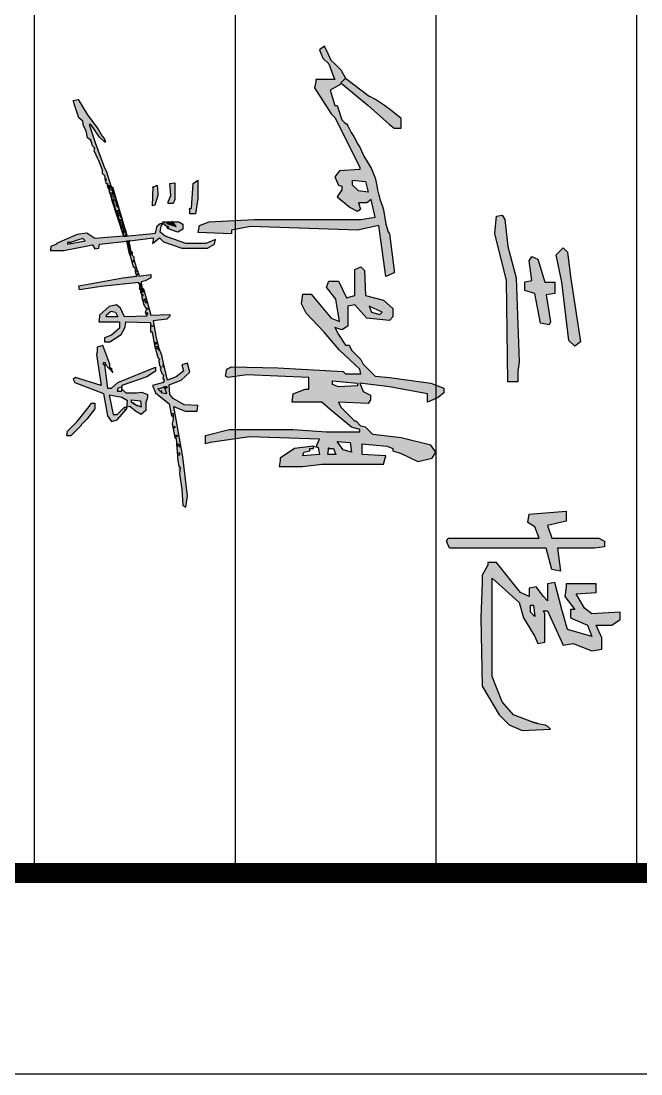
# Model space of a CAD drawing. Extents: x -1041549 to 749950, y -354245 to 17554.
# Drawn here: x -752376 to -750833, y -242944 to -240323 of the extents above; entities that cross this region are included whole.
import ezdxf

# ---------------------------------------------------------------- set-up
doc = ezdxf.new("R2010")
doc.units = 0
doc.header["$LTSCALE"] = 1000
doc.header["$MEASUREMENT"] = 0
for name, color, linetype in [('14', 1, 'Continuous'), ('_0', 7, 'Continuous'), ('PUB_TITLE', 4, 'Continuous'), ('RAS2DXF', 7, 'Continuous'), ('图签-Xi$0$RAS2DXF', 7, 'Continuous')]:
    doc.layers.add(name, color=color, linetype=linetype)

# ---------------------------------------------------------------- blocks, each defined once
blk = doc.blocks.new('qs23x')
at = {"linetype": 'Continuous'}
h = blk.add_hatch(color=4, dxfattribs=at)
h.dxf.hatch_style = 1
h.paths.add_polyline_path([(1064181.23, -133966.05), (1064181.23, -133969.05), (1064187.23, -133969.05), (1064192.23, -133957.05), (1064200.23, -133954.05), (1064195.23, -133971.05), (1064181.23, -133975.05), (1064162.23, -133980.05), (1064163.23, -133985.05), (1064175.23, -133985.05), (1064172.23, -133988.05), (1064165.23, -133993.05), (1064166.23, -133998.05), (1064172.23, -133998.05), (1064169.23, -134004.05), (1064148.23, -134021.05), (1064148.23, -134027.05), (1064150.23, -134027.05), (1064157.23, -134031.05), (1064162.23, -134031.05), (1064187.23, -134032.05), (1064235.23, -134031.05), (1064255.23, -134019.05), (1064262.23, -134012.05), (1064266.23, -134003.05), (1064265.23, -133983.05), (1064263.23, -133985.05), (1064262.23, -133987.05), (1064261.23, -133992.05), (1064260.23, -133996.05), (1064255.23, -134009.05), (1064246.23, -134017.05), (1064228.23, -134024.05), (1064159.23, -134024.05), (1064176.23, -134005.05), (1064187.23, -134002.05), (1064200.23, -133994.05), (1064205.23, -133992.05), (1064204.23, -133987.05), (1064184.23, -133987.05), (1064182.23, -133988.05), (1064182.23, -133985.05), (1064206.23, -133974.05), (1064205.23, -133967.05), (1064210.23, -133954.05), (1064209.23, -133947.05), (1064201.23, -133947.05), (1064192.23, -133951.05), (1064192.23, -133940.05), (1064188.23, -133934.05), (1064183.23, -133934.05), (1064184.23, -133954.05), (1064180.23, -133959.05), (1064170.23, -133965.05), (1064169.23, -133951.05), (1064163.23, -133951.05), (1064163.23, -133972.05), (1064165.23, -133972.05), (1064172.23, -133973.05)])
h.paths.add_polyline_path([(1064178.23, -133995.05), (1064186.23, -133994.05), (1064183.23, -133997.05), (1064178.23, -133997.05)], flags=16)
h = blk.add_hatch(color=4, dxfattribs=at)
h.dxf.hatch_style = 1
h.paths.add_polyline_path([(1064138.23, -133986.05), (1064153.23, -133982.05), (1064154.23, -133976.05), (1064138.23, -133978.05), (1064138.23, -133952.05), (1064137.23, -133945.05), (1064133.23, -133945.05), (1064131.23, -133949.05), (1064131.23, -133982.05), (1064122.23, -133985.05), (1064119.23, -133972.05), (1064112.23, -133972.05), (1064114.23, -133998.05), (1064120.23, -133999.05), (1064123.23, -133994.05), (1064131.23, -133991.05), (1064131.23, -134055.05), (1064133.23, -134056.05), (1064138.23, -134054.05), (1064138.23, -134049.05)])
h = blk.add_hatch(color=4, dxfattribs=at)
h.dxf.hatch_style = 1
h.paths.add_polyline_path([(1063947.23, -133969.05), (1063930.23, -133971.05), (1063927.23, -133974.05), (1063932.23, -133979.05), (1063951.23, -133975.05), (1063992.23, -133970.05), (1063996.23, -133966.05), (1063993.23, -133962.05)])
h = blk.add_hatch(color=4, dxfattribs=at)
h.dxf.hatch_style = 1
h.paths.add_polyline_path([(1063980.23, -133990.05), (1063981.23, -133984.05), (1063979.23, -133983.05), (1063960.23, -133986.05), (1063959.23, -133980.05), (1063951.23, -133980.05), (1063951.23, -133987.05), (1063935.23, -133992.05), (1063933.23, -133996.05), (1063936.23, -133998.05), (1063950.23, -133996.05), (1063951.07, -134001.05), (1063957.23, -134001.05), (1063959.23, -133994.05)])
h = blk.add_hatch(color=4, dxfattribs=at)
h.dxf.hatch_style = 1
h.paths.add_polyline_path([(1063948.23, -134007.05), (1063926.23, -134013.05), (1063907.23, -134015.05), (1063904.23, -134017.05), (1063905.03, -134021.05), (1063917.23, -134022.05), (1063950.23, -134014.05), (1064021.23, -134013.05), (1064021.23, -134006.05), (1064014.23, -134006.05), (1064007.23, -134005.05)])
at = {"layer": 'RAS2DXF', "color": 0}
for points in [[(1064260.23, -133996.05, 0), (1064261.23, -133992.05, 0), (1064261.23, -133992.05, 0), (1064260.23, -133996.05, 0), (1064255.23, -134009.05, 0), (1064246.23, -134017.05, 0), (1064228.23, -134024.05, 0), (1064159.23, -134024.05, 0), (1064176.23, -134005.05, 0), (1064187.23, -134002.05, 0), (1064200.23, -133994.05, 0), (1064205.23, -133992.05, 0), (1064204.23, -133987.05, 0), (1064184.23, -133987.05, 0), (1064182.23, -133988.05, 0), (1064182.23, -133985.05, 0), (1064206.23, -133974.05, 0), (1064205.23, -133967.05, 0), (1064210.23, -133954.05, 0), (1064209.23, -133947.05, 0), (1064201.23, -133947.05, 0), (1064192.23, -133951.05, 0), (1064192.23, -133940.05, 0), (1064188.23, -133934.05, 0), (1064183.23, -133934.05, 0), (1064184.23, -133954.05, 0), (1064180.23, -133959.05, 0), (1064170.23, -133965.05, 0), (1064169.23, -133951.05, 0), (1064163.23, -133951.05, 0), (1064163.23, -133972.05, 0), (1064165.23, -133972.05, 0), (1064172.23, -133973.05, 0), (1064181.23, -133966.05, 0), (1064181.23, -133969.05, 0), (1064187.23, -133969.05, 0), (1064192.23, -133957.05, 0), (1064200.23, -133954.05, 0), (1064195.23, -133971.05, 0), (1064181.23, -133975.05, 0), (1064162.23, -133980.05, 0), (1064163.23, -133985.05, 0), (1064175.23, -133985.05, 0), (1064172.23, -133988.05, 0), (1064165.23, -133993.05, 0), (1064166.23, -133998.05, 0), (1064172.23, -133998.05, 0), (1064169.23, -134004.05, 0), (1064148.23, -134021.05, 0), (1064148.23, -134027.05, 0), (1064150.23, -134027.05, 0), (1064157.23, -134031.05, 0), (1064162.23, -134031.05, 0), (1064187.23, -134032.05, 0), (1064235.23, -134031.05, 0), (1064255.23, -134019.05, 0), (1064262.23, -134012.05, 0), (1064266.23, -134003.05, 0), (1064265.23, -133983.05, 0)], [(1064133.23, -134056.05, 0), (1064131.23, -134055.05, 0), (1064131.23, -133991.05, 0), (1064123.23, -133994.05, 0), (1064120.23, -133999.05, 0), (1064114.23, -133998.05, 0), (1064112.23, -133972.05, 0), (1064119.23, -133972.05, 0), (1064122.23, -133985.05, 0), (1064131.23, -133982.05, 0), (1064131.23, -133949.05, 0), (1064133.23, -133945.05, 0), (1064137.23, -133945.05, 0), (1064138.23, -133952.05, 0), (1064138.23, -133978.05, 0), (1064154.23, -133976.05, 0), (1064153.23, -133982.05, 0), (1064138.23, -133986.05, 0), (1064138.23, -134049.05, 0), (1064138.23, -134054.05, 0), (1064133.23, -134056.05, 0)], [(1063932.23, -133979.05, 0), (1063927.23, -133974.05, 0), (1063930.23, -133971.05, 0), (1063947.23, -133969.05, 0), (1063993.23, -133962.05, 0), (1063996.23, -133966.05, 0), (1063992.23, -133970.05, 0), (1063951.23, -133975.05, 0), (1063932.23, -133979.05, 0)], [(1063951.07, -134001.05, 0), (1063950.23, -133996.05, 0), (1063936.23, -133998.05, 0), (1063933.23, -133996.05, 0), (1063935.23, -133992.05, 0), (1063951.23, -133987.05, 0), (1063951.23, -133980.05, 0), (1063959.23, -133980.05, 0), (1063960.23, -133986.05, 0), (1063979.23, -133983.05, 0), (1063981.23, -133984.05, 0), (1063980.23, -133990.05, 0), (1063959.23, -133994.05, 0), (1063957.23, -134001.05, 0), (1063951.07, -134001.05, 0)], [(1064261.23, -133992.05, 0), (1064262.23, -133987.05, 0), (1064263.23, -133985.05, 0), (1064265.23, -133983.05, 0)], [(1064178.23, -133997.05, 0), (1064178.23, -133995.05, 0), (1064186.23, -133994.05, 0), (1064183.23, -133997.05, 0), (1064178.23, -133997.05, 0)], [(1063905.03, -134021.05, 0), (1063904.23, -134017.05, 0), (1063907.23, -134015.05, 0), (1063926.23, -134013.05, 0), (1063948.23, -134007.05, 0), (1064007.23, -134005.05, 0), (1064014.23, -134006.05, 0), (1064021.23, -134006.05, 0), (1064021.23, -134013.05, 0), (1063950.23, -134014.05, 0), (1063917.23, -134022.05, 0), (1063905.03, -134021.05, 0)]]:
    blk.add_polyline3d(points, dxfattribs=at)
blk = doc.blocks.new('图签-Xi$0$A$C38097BB6')
at = {"linetype": 'Continuous'}
h = blk.add_hatch(color=4, dxfattribs=at)
h.dxf.hatch_style = 1
h.paths.add_polyline_path([(1560.9, 922.9), (1554, 963.9), (1629.3, 1032.3), (1643, 1162.3), (1622.4, 1182.8), (1574.6, 1182.8), (1526.7, 1128.1), (1499.3, 1025.5), (1355.7, 1018.6), (1335.2, 998.1), (1348.8, 963.9), (1499.3, 963.9), (1513, 916), (1417.2, 868.2), (1417.2, 813.4), (1451.4, 799.8), (1519.8, 854.5), (1649.8, 875), (1629.3, 827.1), (1492.5, 710.8), (1492.5, 663), (1547.2, 656.1), (1601.9, 683.5), (1711.4, 786.1), (1814, 875), (1923.4, 991.3), (1950.8, 998.1), (1950.8, 909.2), (1937.1, 895.5), (1916.6, 519.3), (1909.7, 252.6), (1923.4, 225.2), (1964.4, 218.4), (1971.3, 232), (1957.6, 341.5), (1971.3, 697.2), (2039.7, 697.2), (2039.7, 676.6), (2067, 608.2), (2114.9, 601.4), (2114.9, 772.4), (2156, 820.3), (2258.6, 943.4), (2272.2, 991.3), (2285.9, 991.3), (2285.9, 799.8), (2272.2, 608.2), (2272.2, 238.9), (2306.4, 102.1), (2354.3, 102.1), (2347.5, 129.4), (2313.3, 355.2), (2327, 758.7), (2361.2, 745), (2373.4, 746), (2374.8, 751.9), (2415.9, 758.7), (2422.7, 663), (2402.2, 669.8), (2395.4, 704), (2381.7, 704), (2381.7, 724.5), (2368, 724.5), (2381.7, 615.1), (2436.4, 533), (2450.1, 533), (2484.3, 526.2), (2484.3, 663), (2470.6, 772.4), (2470.6, 1128.1), (2422.7, 1141.8), (2415.9, 1005), (2354.3, 1005), (2368, 1148.6), (2381.7, 1182.8), (2395.4, 1182.8), (2409, 1230.7), (2456.9, 1326.4), (2436.4, 1408.5), (2402.2, 1429), (2361.2, 1401.7), (2320.1, 1230.7), (2313.3, 1182.8), (2299.6, 1066.5), (2258.6, 1025.5), (2251.7, 998.1), (2224.4, 970.8), (2224.4, 963.9), (2142.3, 881.8), (2114.9, 868.2), (2121.8, 1039.2), (2101.2, 1052.8), (2073.9, 1052.8), (2053.4, 1011.8), (2005.5, 991.3), (2026, 1162.3), (2067, 1381.2), (2114.9, 1381.2), (2087.6, 1442.7), (2060.2, 1476.9), (2032.8, 1476.9), (2005.5, 1401.7), (1971.3, 1162.3), (1964.4, 1080.2), (1896, 1011.8), (1868.7, 998.1), (1814, 943.4), (1786.6, 929.7), (1786.6, 909.2), (1725, 868.2), (1684, 847.6), (1697.7, 888.7), (1677.2, 922.9)])
h.paths.add_polyline_path([(1560.9, 1046), (1595.1, 1121.2), (1608.3, 1108), (1595.1, 1059.7)], flags=16)
h.paths.add_polyline_path([(2005.5, 977.6), (2019.2, 977.6), (2026, 868.2), (2012.3, 834), (1991.8, 834)], flags=16)
h.paths.add_polyline_path([(2340.6, 861.3), (2347.5, 936.6), (2402.2, 943.4), (2388.5, 895.5)], flags=16)
h.paths.add_polyline_path([(2381.7, 812.3), (2381.7, 840.8), (2415.9, 854.5), (2415.9, 806.6)], flags=16)
h = blk.add_hatch(color=4, dxfattribs=at)
h.dxf.hatch_style = 1
h.paths.add_polyline_path([(247.6, 909.2), (275, 881.8), (404.9, 1039.2), (514.4, 1162.3), (534.9, 1189.6), (534.9, 1230.7), (480.2, 1230.7), (431.4, 1169.8), (404.9, 1134.9), (371.1, 1081.3), (350.2, 1046)])
h = blk.add_hatch(color=4, dxfattribs=at)
h.dxf.hatch_style = 1
h.paths.add_polyline_path([(254.4, 847.6), (254.4, 799.8), (254.4, 738.2), (268.1, 738.2), (302.3, 731.4), (452.8, 827.1), (473.3, 847.6), (760.6, 991.3), (774.3, 991.3), (781.1, 875), (815.3, 847.6), (863.2, 868.2), (870, 888.7), (890.6, 888.7), (931.6, 861.3), (993.2, 936.6), (1014.4, 976), (1001.8, 995.2), (965.8, 984.4), (965.8, 1032.3), (945.9, 1057.8), (1047.9, 1080.2), (1061.6, 998.1), (1061.6, 697.2), (1061.6, 382.5), (1075.2, 122.6), (1095.8, 67.9), (1136.8, 61), (1143.6, 252.6), (1123.1, 252.6), (1102.6, 362), (1123.1, 977.6), (1095.8, 1100.7), (1389.9, 1141.8), (1369.4, 1189.6), (1355.7, 1189.6), (1143.6, 1162.3), (1133.4, 1155.4), (1088.9, 1141.8), (1006.8, 1128.1), (981.2, 1120.7), (945.3, 1107.6), (932.8, 1104.4), (921, 1100.9), (890.6, 1093.9), (865.6, 1090.4), (822.2, 1080.2), (798.1, 1071.5), (769.7, 1059.2), (712.7, 1025.5), (696, 1014.3), (644.3, 991.3), (627.4, 980.1), (582.8, 957.1), (559.6, 941.4), (521.2, 922.9), (513.1, 917), (502.3, 903.5), (487, 888.7), (404.9, 861.3), (404.9, 847.6), (316, 820.3), (281.8, 881.8), (275, 881.8), (247.6, 909.2), (199.7, 881.8), (165.5, 847.6), (145, 827.1), (107.7, 810.1), (63.1, 787.5), (83.4, 758.7), (131.2, 778.8), (165.5, 813.4), (227.5, 836.7)])
h.paths.add_polyline_path([(835.8, 950.2), (842.7, 1025.5), (904.2, 1039.2), (897.4, 984.4), (863.2, 950.2)], flags=16)
for p, q in [((247.6, 909.2), (350.2, 1046)), ((1014.4, 976), (1001.8, 995.2))]:
    blk.add_line(p, q, dxfattribs=at)
at = {"layer": '图签-Xi$0$RAS2DXF', "color": 0}
for points in [[(2361.2, 745, 0), (2327, 758.7, 0), (2313.3, 355.2, 0), (2347.5, 129.4, 0), (2354.3, 102.1, 0), (2306.4, 102.1, 0), (2272.2, 238.9, 0), (2272.2, 608.2, 0), (2285.9, 799.8, 0), (2285.9, 991.3, 0), (2272.2, 991.3, 0), (2258.6, 943.4, 0), (2156, 820.3, 0), (2114.9, 772.4, 0), (2114.9, 601.4, 0), (2067, 608.2, 0), (2039.7, 676.6, 0), (2039.7, 697.2, 0), (1971.3, 697.2, 0), (1957.6, 341.5, 0), (1971.3, 232, 0), (1964.4, 218.4, 0), (1923.4, 225.2, 0), (1909.7, 252.6, 0), (1916.6, 519.3, 0), (1937.1, 895.5, 0), (1950.8, 909.2, 0), (1950.8, 998.1, 0), (1923.4, 991.3, 0), (1814, 875, 0), (1711.4, 786.1, 0), (1601.9, 683.5, 0), (1547.2, 656.1, 0), (1492.5, 663, 0), (1492.5, 710.8, 0), (1629.3, 827.1, 0), (1649.8, 875, 0), (1519.8, 854.5, 0), (1451.4, 799.8, 0), (1417.2, 813.4, 0), (1417.2, 868.2, 0), (1513, 916, 0), (1499.3, 963.9, 0), (1348.8, 963.9, 0), (1335.2, 998.1, 0), (1355.7, 1018.6, 0), (1499.3, 1025.5, 0), (1526.7, 1128.1, 0), (1574.6, 1182.8, 0), (1622.4, 1182.8, 0), (1643, 1162.3, 0), (1629.3, 1032.3, 0), (1554, 963.9, 0), (1560.9, 922.9, 0), (1677.2, 922.9, 0), (1697.7, 888.7, 0), (1684, 847.6, 0), (1725, 868.2, 0), (1786.6, 909.2, 0), (1786.6, 929.7, 0), (1814, 943.4, 0), (1868.7, 998.1, 0), (1896, 1011.8, 0), (1964.4, 1080.2, 0), (1971.3, 1162.3, 0), (2005.5, 1401.7, 0), (2032.8, 1476.9, 0), (2060.2, 1476.9, 0), (2087.6, 1442.7, 0), (2114.9, 1381.2, 0), (2067, 1381.2, 0), (2026, 1162.3, 0), (2005.5, 991.3, 0), (2053.4, 1011.8, 0), (2073.9, 1052.8, 0), (2101.2, 1052.8, 0), (2121.8, 1039.2, 0), (2114.9, 868.2, 0), (2142.3, 881.8, 0), (2224.4, 963.9, 0)], [(2368, 724.5, 0), (2374.8, 751.9, 0), (2415.9, 758.7, 0), (2422.7, 663, 0), (2402.2, 669.8, 0), (2395.4, 704, 0), (2381.7, 704, 0), (2381.7, 724.5, 0), (2368, 724.5, 0), (2381.7, 615.1, 0), (2436.4, 533, 0), (2450.1, 533, 0), (2484.3, 526.2, 0), (2484.3, 663, 0), (2470.6, 772.4, 0), (2470.6, 1128.1, 0), (2422.7, 1141.8, 0), (2415.9, 1005, 0), (2354.3, 1005, 0), (2368, 1148.6, 0), (2381.7, 1182.8, 0), (2395.4, 1182.8, 0), (2409, 1230.7, 0), (2456.9, 1326.4, 0), (2436.4, 1408.5, 0), (2402.2, 1429, 0), (2361.2, 1401.7, 0), (2320.1, 1230.7, 0), (2313.3, 1182.8, 0), (2299.6, 1066.5, 0), (2258.6, 1025.5, 0), (2251.7, 998.1, 0), (2224.4, 970.8, 0), (2224.4, 963.9, 0), (2224.4, 963.9, 0), (2224.4, 963.9, 0)], [(275, 881.8, 0), (404.9, 1039.2, 0), (514.4, 1162.3, 0), (534.9, 1189.6, 0), (534.9, 1230.7, 0), (480.2, 1230.7, 0), (431.4, 1169.8, 0), (404.9, 1134.9, 0), (371.1, 1081.3, 0), (350.2, 1046, 0), (350.2, 1046, 0), (350.2, 1046, 0)], [(145, 827.1, 0), (165.5, 847.6, 0), (199.7, 881.8, 0), (247.6, 909.2, 0), (275, 881.8, 0), (281.8, 881.8, 0), (316, 820.3, 0), (404.9, 847.6, 0), (404.9, 861.3, 0), (487, 888.7, 0), (502.3, 903.5, 0), (513.1, 917, 0), (521.2, 922.9, 0), (559.6, 941.4, 0), (582.8, 957.1, 0), (627.4, 980.1, 0), (644.3, 991.3, 0), (696, 1014.3, 0), (712.7, 1025.5, 0), (769.7, 1059.2, 0), (798.1, 1071.5, 0), (822.2, 1080.2, 0), (865.6, 1090.4, 0), (890.6, 1093.9, 0), (921, 1100.9, 0), (932.8, 1104.4, 0), (945.3, 1107.6, 0), (981.2, 1120.7, 0), (1006.8, 1128.1, 0), (1088.9, 1141.8, 0), (1133.4, 1155.4, 0), (1143.6, 1162.3, 0), (1355.7, 1189.6, 0), (1369.4, 1189.6, 0), (1389.9, 1141.8, 0), (1095.8, 1100.7, 0), (1123.1, 977.6, 0), (1102.6, 362, 0), (1123.1, 252.6, 0), (1143.6, 252.6, 0), (1136.8, 61, 0), (1095.8, 67.9, 0), (1075.2, 122.6, 0), (1061.6, 382.5, 0), (1061.6, 697.2, 0), (1061.6, 998.1, 0), (1047.9, 1080.2, 0), (945.9, 1057.8, 0), (965.8, 1032.3, 0), (965.8, 984.4, 0), (1001.8, 995.2, 0)], [(1608.3, 1108, 0), (1595.1, 1121.2, 0), (1560.9, 1046, 0), (1595.1, 1059.7, 0), (1608.3, 1108, 0), (1608.3, 1108, 0)], [(835.8, 950.2, 0), (842.7, 1025.5, 0), (904.2, 1039.2, 0), (897.4, 984.4, 0), (863.2, 950.2, 0), (835.8, 950.2, 0)], [(145, 827.1, 0), (107.7, 810.1, 0), (63.1, 787.5, 0), (83.4, 758.7, 0), (131.2, 778.8, 0), (165.5, 813.4, 0), (227.5, 836.7, 0), (254.4, 847.6, 0), (254.4, 799.8, 0), (254.4, 738.2, 0), (268.1, 738.2, 0), (302.3, 731.4, 0), (452.8, 827.1, 0), (473.3, 847.6, 0), (760.6, 991.3, 0), (774.3, 991.3, 0), (781.1, 875, 0), (815.3, 847.6, 0), (863.2, 868.2, 0), (870, 888.7, 0), (890.6, 888.7, 0), (931.6, 861.3, 0), (993.2, 936.6, 0), (1014.4, 976, 0)], [(1991.8, 834, 0), (2005.5, 977.6, 0), (2019.2, 977.6, 0), (2026, 868.2, 0), (2012.3, 834, 0), (1991.8, 834, 0)], [(2340.6, 861.3, 0), (2347.5, 936.6, 0), (2402.2, 943.4, 0), (2388.5, 895.5, 0), (2340.6, 861.3, 0)], [(2381.7, 806.6, 0), (2381.7, 840.8, 0), (2415.9, 854.5, 0), (2415.9, 806.6, 0), (2374.8, 813.4, 0)], [(2373.4, 746, 0), (2361.2, 745, 0)]]:
    blk.add_polyline3d(points, dxfattribs=at)
blk = doc.blocks.new('梁海英_t3')
at = {"linetype": 'Continuous'}
h = blk.add_hatch(color=4, dxfattribs=at)
h.paths.add_polyline_path([(360, 1562), (355, 1571), (349, 1572), (354, 1560), (354, 1535), (345, 1509), (340, 1503), (332, 1504), (330, 1506), (328, 1506), (329, 1505), (329, 1503), (332, 1499), (341, 1497), (342, 1490), (345, 1459), (343, 1460), (341.4, 1460), (340, 1459.6), (340, 1458), (339, 1458), (338, 1459), (336, 1458.4), (336, 1456.2), (345, 1457), (348, 1421), (341, 1411), (343, 1399), (354, 1373), (355, 1373), (358, 1366), (360, 1366), (363, 1365), (363, 1382), (356, 1418), (361, 1421), (360, 1426), (355, 1427), (351, 1465), (347, 1494), (350, 1494), (354, 1493), (347, 1502), (352, 1507), (360, 1530)])
h.paths.add_polyline_path([(351, 1409), (355, 1387), (353, 1387), (353, 1390), (348, 1406)], flags=16)
for points in [[(298, 1550), (275, 1550), (279, 1544), (310, 1542), (310.7, 1540), (317, 1540), (317, 1547)], [(278, 1521), (279, 1515), (294, 1516), (302, 1513), (304, 1513), (304, 1519), (299, 1521)], [(333, 1523), (327, 1518.7), (327, 1511), (329, 1511)], [(335, 1512), (335, 1513), (335, 1513.7), (333, 1513), (332.3, 1510.3), (333, 1511), (334, 1511)], [(307, 1493), (306, 1496), (294, 1500), (291, 1500), (281, 1499), (283.5, 1494)], [(393, 1476), (391, 1475), (389, 1475), (388, 1474), (374, 1470), (376, 1469), (377, 1469), (377, 1468.2), (383, 1469), (384, 1471), (392, 1472)], [(408, 1477), (408, 1480), (406, 1480), (404, 1479), (404.5, 1477.5), (405, 1477)], [(415, 1483), (411, 1482), (410, 1481), (410, 1477), (414, 1479.3), (414.5, 1480.7)], [(355.9, 1464.7), (351.1, 1464), (354, 1464), (355, 1463), (355.5, 1463)], [(354, 1464), (351.1, 1464), (351.4, 1461.6), (352, 1461), (355.2, 1461.6), (355.5, 1463), (355, 1463)], [(351.4, 1461.6), (351.4, 1460.8), (367, 1464), (352, 1461)], [(367, 1464), (368, 1467), (367, 1468), (365, 1468), (364, 1466), (358, 1465), (358, 1463), (355.5, 1463), (355.2, 1461.6)], [(292, 1445), (299, 1445), (299.8, 1445.8), (300, 1447), (307, 1448), (308.3, 1450), (308, 1450), (307.7, 1450), (284, 1443), (288, 1443), (291.2, 1442.7)], [(343, 1460.5), (341.4, 1460), (343, 1460)], [(345, 1459), (344.8, 1461), (343, 1460.5), (343, 1460)], [(344.8, 1461), (343, 1461), (343, 1460.5)], [(201, 1406), (207, 1407), (213, 1410), (222, 1412), (226.7, 1415.2), (232, 1418), (235.5, 1418.8), (238, 1420), (249, 1425), (262, 1430), (264, 1430.4), (266, 1430), (269.8, 1432.2), (275, 1434), (279, 1435), (282.6, 1434.9), (284, 1437), (284, 1442), (283, 1442), (282, 1441), (263, 1435), (258.7, 1432.7), (256, 1432), (229, 1422), (205, 1414), (205, 1416), (221, 1427), (227, 1433), (227, 1434.3), (223, 1433), (220, 1430), (211, 1425), (193, 1412), (174, 1400), (175, 1394), (182, 1396), (197, 1401)], [(561, 1421), (554, 1421), (554, 1417), (558, 1414), (577, 1399), (589, 1387), (595, 1386), (595, 1391), (582, 1404), (581, 1404), (574, 1411)]]:
    blk.add_hatch(color=4, dxfattribs=at).paths.add_polyline_path(points)
h = blk.add_hatch(color=4, dxfattribs=at)
h.paths.add_polyline_path([(392, 1472), (384, 1471), (383, 1469), (369.7, 1465.4), (368, 1466), (367.7, 1466), (367, 1464), (355.2, 1461.6), (356, 1465), (358, 1465), (358, 1463), (355.5, 1463), (355.2, 1461.6), (367, 1464), (369.7, 1465.4), (371, 1470), (374, 1470), (388, 1474), (390.2, 1471.8), (392, 1472), (393, 1476), (395, 1476), (393, 1491), (397, 1491), (401, 1484), (402, 1479), (404, 1479), (404.5, 1477.5), (405, 1477), (408, 1477), (408, 1480), (410, 1480), (410, 1479), (414, 1479.3), (414, 1480), (415, 1483), (444, 1491), (443, 1515), (445, 1515), (449, 1511), (451, 1494), (472, 1498), (485, 1501), (494, 1505), (504, 1507), (525, 1512), (521, 1523), (514, 1532), (506, 1530), (504, 1537), (515, 1540), (525, 1529), (531, 1514), (543, 1515), (548, 1519), (556, 1533), (557, 1550), (564, 1549), (564, 1534), (558, 1520), (621, 1531), (670, 1537), (684, 1535), (682, 1531), (662, 1530), (642, 1527), (636.5, 1524.9), (633, 1526), (626, 1525), (598, 1523), (597, 1521), (580, 1518), (574, 1519), (571.9, 1517.7), (570, 1517), (555, 1514), (541, 1497), (532, 1493), (528, 1507), (525, 1508), (523, 1506), (519.4, 1505.9), (517, 1505), (511, 1503), (509.4, 1501.6), (507, 1502), (501, 1501), (499, 1500.4), (497, 1500), (486, 1497), (468.5, 1492.5), (465, 1491), (455, 1491), (453, 1490), (452, 1460), (459, 1459), (468, 1454), (477, 1440), (477, 1433), (472, 1433), (469, 1442), (460, 1452), (452, 1452), (452, 1426), (446, 1427), (444, 1427), (433, 1439), (431, 1448), (435, 1453), (446, 1458), (445, 1486), (440, 1484), (436.1, 1484.1), (435.1, 1484.1), (434, 1484), (431.2, 1482.6), (430, 1482), (426.2, 1480.9), (422, 1480), (416, 1479.5), (416, 1478), (414, 1478), (414, 1479.3), (410, 1479), (410, 1477), (405.9, 1476.2), (405, 1476), (403, 1476), (408, 1429), (412, 1402), (407, 1401), (397, 1456), (393.4, 1472.7), (391.2, 1473.8)])
h.paths.add_polyline_path([(440, 1447), (446, 1450), (446, 1435), (443.2, 1435.9), (439, 1441)], flags=16)
h = blk.add_hatch(color=4, dxfattribs=at)
h.dxf.hatch_style = 1
h.paths.add_polyline_path([(333, 1523), (329, 1511), (327, 1511), (327, 1506), (330, 1506), (330, 1509), (332, 1509), (333, 1513), (336, 1514), (340, 1525), (336, 1531), (330, 1531), (327, 1526), (327, 1518.7)])
h = blk.add_hatch(color=4, dxfattribs=at)
h.paths.add_polyline_path([(459, 1459), (452, 1460), (453, 1490), (455, 1491), (457, 1491), (457, 1494), (457, 1495.1), (451, 1494), (449, 1511), (445, 1515), (443, 1515), (444, 1491), (436, 1488.8), (436, 1488), (436, 1486), (440, 1484), (445, 1486), (446, 1458), (435, 1453), (431, 1448), (433, 1439), (444, 1427), (446, 1427), (452, 1426), (452, 1452), (460, 1452), (469, 1442), (472, 1433), (477, 1433), (477, 1440), (468, 1454)])
h.paths.add_polyline_path([(446, 1450), (446, 1435), (443.2, 1435.9), (439, 1441), (440, 1447)], flags=16)
h = blk.add_hatch(color=4, dxfattribs=at)
h.paths.add_polyline_path([(532, 1429), (522, 1397), (524, 1394), (528, 1396), (542, 1432), (570, 1437), (577, 1442), (575, 1449), (561, 1461), (558.9, 1461.2), (559, 1461), (559, 1458), (568, 1449), (568, 1444), (544, 1439), (547, 1455), (551, 1462), (558.9, 1461.2), (558, 1465), (564, 1472), (568, 1479), (563, 1485), (553, 1485), (547, 1487), (543, 1487), (540, 1480), (541, 1473), (541, 1460), (536, 1455), (539, 1455), (539, 1449), (536, 1450), (535, 1450), (534, 1455), (532, 1455), (521, 1486), (514, 1497), (509, 1497), (528, 1450), (535, 1442), (535, 1437), (506, 1433), (506, 1432), (503, 1432), (503, 1434), (505, 1434), (515, 1443), (512, 1442), (510, 1442), (510, 1440), (505, 1440), (482, 1431), (484, 1424), (490, 1424), (493, 1423)])
h.paths.add_polyline_path([(550, 1467), (551, 1478), (559, 1479), (557, 1475), (557, 1473), (555.8, 1471.2), (556, 1471), (555, 1470), (553, 1467)], flags=16)
h = blk.add_hatch(color=4, dxfattribs=at)
h.dxf.hatch_style = 1
h.paths.add_polyline_path([(368, 1467), (367.7, 1466), (367, 1464), (369.7, 1465.4), (383, 1469), (384, 1471), (392, 1472), (393, 1476), (391, 1475), (389, 1475), (388, 1474), (374, 1470), (371, 1470)])
h = blk.add_hatch(color=4, dxfattribs=at)
h.paths.add_polyline_path([(283.7, 1443.6), (284, 1437), (289, 1439), (291, 1440), (293.7, 1440.5), (299, 1442), (345, 1457), (344.8, 1461.6)])
edge = h.paths.add_edge_path(flags=16)
edge.add_line((313, 1447), (327, 1451))
edge.add_line((327, 1451), (345, 1457))
for p, q in [((329, 1503), (329, 1505)), ((335, 1513), (335, 1513.7)), ((391, 1475), (393, 1476)), ((404, 1479), (406, 1480)), ((410, 1479), (410, 1480)), ((414.1, 1479.3), (410, 1477)), ((411, 1482), (415, 1483)), ((415, 1483), (414, 1480)), ((414, 1480), (414.1, 1479.3)), ((364, 1466), (351.1, 1464)), ((351.1, 1464), (351.4, 1460.8)), ((351.4, 1460.8), (367, 1464)), ((365, 1468), (364, 1466)), ((367, 1468), (365, 1468)), ((368, 1467), (367, 1468)), ((367, 1464), (367.7, 1466)), ((367.7, 1466), (368, 1467)), ((557, 1473), (557, 1475)), ((344.7, 1461.6), (283.7, 1443.6)), ((284, 1443), (344.8, 1461)), ((299, 1442), (345, 1457)), ((313, 1447), (327, 1451)), ((327, 1451), (345, 1457)), ((345, 1457), (345, 1461)), ((284, 1442), (284, 1443)), ((284, 1443), (284, 1437.9)), ((284, 1437.9), (289, 1439)), ((284, 1437.9), (289, 1439)), ((289, 1439), (291, 1440)), ((289, 1439), (291, 1440)), ((291, 1442), (291.2, 1442.7)), ((291, 1440), (291, 1442)), ((291, 1440), (293.7, 1440.5)), ((291.2, 1442.7), (299, 1442)), ((293.7, 1440.5), (299, 1442)), ((299, 1442), (313, 1447)), ((512, 1442), (515, 1443))]:
    blk.add_line(p, q, dxfattribs=at)
at = {"layer": 'RAS2DXF', "color": 0}
for points in [[(326, 1452, 0), (334, 1454, 0), (334, 1456, 0), (345, 1457, 0), (348, 1421, 0), (341, 1411, 0), (343, 1399, 0), (354, 1373, 0), (355, 1373, 0), (358, 1366, 0), (360, 1366, 0), (363, 1365, 0), (363, 1382, 0), (356, 1418, 0), (361, 1421, 0), (360, 1426, 0), (355, 1427, 0), (351, 1465, 0), (347, 1494, 0), (350, 1494, 0), (354, 1493, 0), (347, 1502, 0), (352, 1507, 0), (360, 1530, 0), (360, 1562, 0), (355, 1571, 0), (349, 1572, 0), (354, 1560, 0), (354, 1535, 0), (345, 1509, 0), (340, 1503, 0), (332, 1504, 0), (330, 1506, 0), (327, 1506, 0), (327, 1526, 0), (330, 1531, 0), (336, 1531, 0), (340, 1525, 0), (336, 1514, 0), (333, 1513, 0), (332, 1509, 0), (330, 1509, 0), (330, 1506, 0)], [(311, 1539, 0), (310, 1542, 0), (279, 1544, 0), (275, 1550, 0), (298, 1550, 0), (317, 1547, 0), (317, 1540, 0), (310, 1540, 0)], [(486, 1497, 0), (497, 1500, 0), (499, 1502, 0), (501, 1501, 0), (507, 1502, 0), (509, 1504, 0), (511, 1503, 0), (517, 1505, 0), (519, 1507, 0), (523, 1506, 0), (525, 1508, 0), (528, 1507, 0), (532, 1493, 0), (541, 1497, 0), (555, 1514, 0), (570, 1517, 0), (570, 1519, 0), (574, 1519, 0), (580, 1518, 0), (597, 1521, 0), (598, 1523, 0), (626, 1525, 0), (633, 1526, 0), (635, 1528, 0), (642, 1527, 0), (662, 1530, 0), (682, 1531, 0), (684, 1535, 0), (670, 1537, 0), (621, 1531, 0), (558, 1520, 0), (564, 1534, 0), (564, 1549, 0), (557, 1550, 0), (556, 1533, 0), (548, 1519, 0), (543, 1515, 0), (531, 1514, 0), (525, 1529, 0), (515, 1540, 0), (504, 1537, 0), (506, 1530, 0), (514, 1532, 0), (521, 1523, 0), (525, 1512, 0), (504, 1507, 0), (494, 1505, 0), (485, 1501, 0)], [(302, 1513, 0), (294, 1516, 0), (279, 1515, 0), (278, 1521, 0), (299, 1521, 0), (304, 1519, 0), (304, 1513, 0), (302, 1513, 0)], [(327, 1511, 0), (329, 1511, 0), (333, 1523, 0), (326, 1518, 0)], [(567, 1517, 0), (567, 1519, 0), (570, 1519, 0)], [(583, 1519, 0), (583, 1521, 0), (585, 1521, 0), (585, 1520, 0)], [(594, 1522, 0), (594, 1524, 0), (596, 1524, 0), (596, 1522, 0)], [(596, 1522, 0), (596, 1521, 0)], [(605, 1523, 0), (605, 1525, 0), (606, 1526, 0), (608, 1526, 0), (608, 1528, 0)], [(606, 1528, 0), (606, 1527, 0)], [(607, 1523, 0), (607, 1525, 0), (606, 1525, 0)], [(616, 1524, 0), (616, 1527, 0), (619, 1527, 0), (619, 1525, 0)], [(329, 1505, 0), (328, 1506, 0)], [(340, 1458, 0), (340, 1460, 0), (343, 1460, 0), (345, 1459, 0), (342, 1490, 0), (341, 1497, 0), (332, 1499, 0), (329, 1503, 0)], [(330, 1506, 0), (331, 1505, 0)], [(333, 1511, 0), (332, 1510, 0)], [(333, 1511, 0), (334, 1511, 0), (335, 1512, 0), (335, 1513, 0)], [(414, 1480, 0), (415, 1483, 0), (444, 1491, 0), (443, 1515, 0), (445, 1515, 0), (449, 1511, 0), (451, 1494, 0), (472, 1498, 0), (485, 1501, 0), (486, 1497, 0), (465, 1493, 0), (465, 1491, 0), (455, 1491, 0), (455, 1491, 0)], [(506, 1507, 0), (506, 1506, 0), (508, 1506, 0), (508, 1508, 0)], [(541, 1505, 0), (542, 1511, 0), (533, 1508, 0), (533, 1511, 0), (535, 1511, 0), (535, 1509, 0)], [(541, 1505, 0), (536, 1500, 0), (534, 1508, 0)], [(541, 1505, 0), (539, 1505, 0), (538, 1504, 0)], [(284, 1493, 0), (281, 1499, 0), (291, 1500, 0), (294, 1500, 0), (306, 1496, 0), (307, 1493, 0), (283, 1494, 0)], [(352, 1461, 0), (367, 1464, 0), (369.7, 1465.4, 0), (383, 1469, 0), (384, 1471, 0), (392, 1472, 0), (393, 1476, 0), (395, 1476, 0), (393, 1491, 0), (397, 1491, 0), (401, 1484, 0), (402, 1479, 0), (404, 1479, 0), (405, 1476, 0), (403, 1476, 0), (408, 1429, 0), (412, 1402, 0), (407, 1401, 0), (397, 1456, 0), (395, 1474, 0), (392.3, 1473.3, 0)], [(434, 1484, 0), (435, 1486, 0), (436, 1486, 0), (440, 1484, 0), (445, 1486, 0), (446, 1458, 0), (435, 1453, 0), (431, 1448, 0), (433, 1439, 0), (444, 1427, 0), (446, 1427, 0), (452, 1426, 0), (452, 1452, 0), (460, 1452, 0), (469, 1442, 0), (472, 1433, 0), (477, 1433, 0), (477, 1440, 0), (468, 1454, 0), (459, 1459, 0), (452, 1460, 0), (453, 1490, 0), (455, 1491, 0)], [(457, 1494, 0), (457, 1495, 0)], [(457, 1491, 0), (457, 1494, 0)], [(478, 1496, 0), (477, 1495, 0)], [(478, 1496, 0), (478, 1498, 0), (480, 1498, 0), (480, 1496, 0)], [(483, 1497, 0), (483, 1499, 0), (485, 1499, 0), (485, 1501, 0)], [(483, 1497, 0), (483, 1496, 0)], [(487, 1502, 0), (488, 1502, 0), (487, 1501, 0), (487, 1500, 0)], [(506, 1433, 0), (535, 1437, 0), (535, 1442, 0), (528, 1450, 0), (509, 1497, 0), (514, 1497, 0), (521, 1486, 0), (532, 1455, 0), (534, 1455, 0), (535, 1450, 0), (536, 1450, 0), (539, 1449, 0), (539, 1455, 0), (534, 1455, 0)], [(405, 1477, 0), (404, 1478, 0)], [(405, 1477, 0), (410, 1477, 0), (410, 1481, 0), (411, 1482, 0)], [(408, 1480, 0), (406, 1480, 0)], [(408, 1477, 0), (408, 1480, 0), (410, 1480, 0)], [(410, 1479, 0), (422, 1480, 0), (426.2, 1480.9, 0), (430, 1482, 0), (432, 1483.1, 0), (434, 1484, 0), (434, 1484, 0)], [(414, 1480, 0), (414, 1478, 0), (416, 1478, 0), (416, 1480, 0)], [(418, 1480, 0), (418, 1481, 0), (420, 1481, 0), (420, 1480, 0)], [(424, 1485, 0), (424, 1486, 0)], [(424, 1483, 0), (424, 1485, 0)], [(424, 1483, 0), (424, 1482, 0)], [(426, 1483, 0), (426, 1485, 0), (427, 1484, 0), (428, 1484, 0), (428, 1486, 0)], [(426, 1483, 0), (426, 1482, 0)], [(428, 1486, 0), (428, 1487, 0)], [(436, 1488, 0), (436, 1489, 0)], [(436, 1486, 0), (436, 1488, 0)], [(436, 1486, 0), (436, 1485, 0)], [(441, 1485, 0), (440, 1485, 0)], [(441, 1485, 0), (441, 1487, 0), (443, 1487, 0), (443, 1486, 0)], [(536, 1455, 0), (541, 1460, 0), (541, 1473, 0), (540, 1480, 0), (543, 1487, 0), (547, 1487, 0), (553, 1485, 0), (563, 1485, 0), (568, 1479, 0), (564, 1472, 0), (558, 1465, 0), (559, 1461, 0)], [(553, 1469, 0), (557, 1473, 0), (553, 1467, 0), (550, 1467, 0), (551, 1478, 0), (559, 1479, 0), (557, 1475, 0)], [(351, 1464, 0), (350, 1465, 0)], [(355, 1463, 0), (354, 1464, 0), (351, 1464, 0)], [(355, 1461, 0), (356, 1465, 0), (358, 1465, 0), (361, 1464, 0), (365, 1464, 0)], [(355, 1463, 0), (358, 1463, 0), (358, 1465, 0)], [(358, 1465, 0), (364, 1466, 0), (364, 1465, 0)], [(368, 1467, 0), (367, 1468, 0), (365, 1468, 0)], [(368, 1467, 0), (371, 1470, 0), (374, 1470, 0), (376, 1469, 0), (377, 1469, 0), (377, 1468, 0)], [(374, 1470, 0), (388, 1474, 0), (390, 1472, 0)], [(388, 1474, 0), (389, 1475, 0), (391, 1475, 0)], [(388, 1474, 0), (388, 1473, 0)], [(555, 1470, 0), (556, 1471, 0), (555, 1472, 0)], [(555, 1470, 0), (555, 1469, 0)], [(249, 1425, 0), (262, 1430, 0), (264, 1430.4, 0), (266, 1430, 0), (269, 1433, 0), (275, 1434, 0), (279, 1435, 0), (279, 1437, 0), (284, 1437, 0), (284, 1443, 0), (288, 1443, 0), (299, 1442, 0), (300, 1447, 0), (307, 1448, 0), (309, 1451, 0), (316, 1451, 0), (316, 1449, 0), (313, 1449, 0), (313, 1451, 0)], [(306, 1449, 0), (306, 1450, 0), (308, 1450, 0)], [(308, 1450, 0), (309, 1450, 0)], [(313, 1451, 0), (313, 1452, 0)], [(315, 1452, 0), (316, 1453, 0), (317, 1453, 0)], [(316, 1449, 0), (324, 1451, 0), (325, 1455, 0), (327, 1451, 0)], [(316, 1451, 0), (318, 1451, 0)], [(318, 1451, 0), (319, 1450, 0)], [(319, 1450, 0), (319, 1454, 0), (322, 1454, 0), (319, 1453, 0)], [(322, 1455, 0), (323, 1455, 0)], [(324, 1452, 0), (323, 1451, 0)], [(324, 1453, 0), (325, 1454, 0), (326, 1453, 0)], [(324, 1452, 0), (326, 1452, 0)], [(328, 1456, 0), (326, 1456, 0)], [(328, 1453, 0), (328, 1456, 0), (330, 1456, 0), (331, 1455, 0), (332, 1455, 0), (333, 1454, 0)], [(332, 1455, 0), (332, 1457, 0), (330, 1457, 0), (330, 1456, 0)], [(330, 1456, 0), (330, 1455, 0)], [(332, 1455, 0), (333, 1456, 0), (334, 1456, 0)], [(336, 1456, 0), (336, 1459, 0), (338, 1459, 0), (339, 1458, 0), (340, 1458, 0), (340, 1457, 0)], [(338, 1459, 0), (338, 1460, 0), (340, 1460, 0)], [(338, 1459, 0), (338, 1458, 0)], [(343, 1460, 0), (343, 1461, 0), (345, 1461, 0)], [(343, 1460, 0), (343, 1459, 0)], [(352, 1461, 0), (351, 1462, 0)], [(444, 1435, 0), (439, 1441, 0), (440, 1447, 0), (446, 1450, 0), (446, 1435, 0), (443, 1436, 0)], [(510, 1440, 0), (505, 1440, 0), (482, 1431, 0), (484, 1424, 0), (490, 1424, 0), (493, 1423, 0), (532, 1429, 0), (522, 1397, 0), (524, 1394, 0), (528, 1396, 0), (542, 1432, 0), (570, 1437, 0), (577, 1442, 0), (575, 1449, 0), (561, 1461, 0), (551, 1462, 0), (547, 1455, 0), (544, 1439, 0), (568, 1444, 0), (568, 1449, 0), (559, 1458, 0), (559, 1461, 0)], [(534, 1455, 0), (534, 1454, 0)], [(562, 1459, 0), (561, 1458, 0)], [(562, 1459, 0), (562, 1460, 0)], [(227, 1433, 0), (221, 1427, 0), (205, 1416, 0), (205, 1414, 0), (229, 1422, 0), (256, 1432, 0), (258.7, 1432.7, 0), (263, 1435, 0), (282, 1441, 0), (282, 1438, 0), (282, 1441, 0)], [(282, 1441, 0), (283, 1442, 0), (284, 1442, 0)], [(284, 1439, 0), (289, 1439, 0), (290, 1440, 0), (291, 1440, 0), (291, 1442, 0)], [(284, 1441, 0), (287, 1441, 0), (288, 1442, 0), (287, 1442, 0)], [(291, 1444, 0), (288, 1444, 0)], [(291, 1442, 0), (292, 1445, 0), (299, 1445, 0)], [(291, 1444, 0), (292, 1444, 0)], [(299, 1445, 0), (300, 1446, 0)], [(300, 1444, 0), (299, 1443, 0)], [(300, 1444, 0), (313, 1447, 0), (313, 1449, 0)], [(306, 1449, 0), (306, 1448, 0)], [(505, 1434, 0), (515, 1443, 0), (516, 1443, 0)], [(510, 1440, 0), (510, 1442, 0), (512, 1442, 0)], [(510, 1441, 0), (510, 1440, 0)], [(249, 1425, 0), (238, 1420, 0), (235, 1421, 0), (232, 1418, 0), (225, 1416, 0), (222, 1412, 0), (213, 1410, 0), (207, 1407, 0), (201, 1406, 0), (197, 1401, 0), (182, 1396, 0), (175, 1394, 0), (174, 1400, 0), (193, 1412, 0), (211, 1425, 0), (220, 1430, 0), (223, 1433, 0), (227, 1434.3, 0), (227, 1434.3, 0), (227, 1434.3, 0), (225, 1433, 0)], [(227, 1433, 0), (227, 1434.3, 0)], [(273, 1433, 0), (273, 1435, 0), (275, 1435, 0)], [(506, 1433, 0), (506, 1432, 0), (503, 1432, 0), (503, 1434, 0), (505, 1434, 0), (506, 1433, 0)], [(505, 1434, 0), (506, 1435, 0)], [(590, 1386, 0), (577, 1399, 0), (558, 1414, 0), (554, 1417, 0), (554, 1421, 0), (561, 1421, 0), (574, 1411, 0), (581, 1404, 0), (582, 1404, 0), (595, 1391, 0), (595, 1386, 0), (589, 1387, 0)], [(353, 1390, 0), (353, 1387, 0), (355, 1387, 0), (351, 1409, 0), (348, 1406, 0), (353, 1390, 0), (354, 1391, 0)]]:
    blk.add_polyline3d(points, dxfattribs=at)
blk = doc.blocks.new('TUQ')
at = {"layer": '14'}
for p, q in [((-9300, 9320), (0, 9320)), ((-9300, 8320), (0, 8320)), ((-9300, 7320), (0, 7320)), ((-9300, 6320), (0, 6320))]:
    blk.add_line(p, q, dxfattribs=at)
for name, p, xscale, yscale, zscale in [('图签-Xi$0$A$C38097BB6', (-4171.4, 7084.3), 0.8640864083869736, 0.8640864083869736, 0.8640864083869736), ('梁海英_t3', (-4543.3, 968.8), 3.978052586956799, 3.978052586956799, 3.978052586956799)]:
    blk.add_blockref(name, p, dxfattribs=dict(xscale=xscale, yscale=yscale, zscale=zscale))
at = {"layer": '_0', "xscale": 7.087500000000002, "yscale": 7.087500000000002, "zscale": 7.087500000000002}
blk.add_blockref('qs23x', (-7543697, 958495.7), dxfattribs=at)

msp = doc.modelspace()

# ---------------------------------------------------------------- linework, layer by layer
at = {"layer": 'PUB_TITLE'}
msp.add_lwpolyline([(-756003.5, -205794.1), (-756003.5, -242944.1), (-735003.5, -242944.1), (-735003.5, -205794.1)], close=True, dxfattribs=at)
at = {"layer": 'PUB_TITLE', "const_width": 50}
msp.add_lwpolyline([(-755503.5, -207044.1), (-755503.5, -242444.1), (-735503.5, -242444.1), (-735503.5, -207044.1)], close=True, dxfattribs=at)

# ---------------------------------------------------------------- block references
at = {"layer": '14', "xscale": 0.5, "yscale": 0.5, "zscale": 0.5, "rotation": 270}
msp.add_blockref('TUQ', (-755503.5, -242444.1), dxfattribs=at)

doc.saveas('drawing.dxf')
